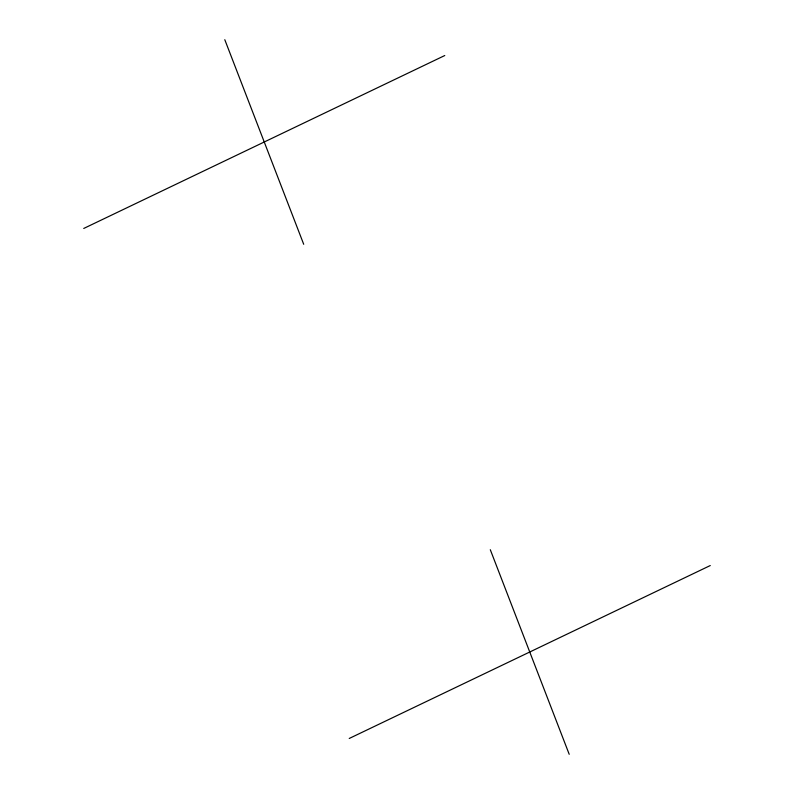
<?xml version="1.0" encoding="UTF-8"?>
<svg xmlns="http://www.w3.org/2000/svg" width="794" height="794" viewBox="0 0 794 794"><rect width="100%" height="100%" fill="white"/><g stroke="black" fill="none" stroke-linecap="round" stroke-linejoin="round"><path stroke-width="1.19" d="M83.737 228.454L444.769 55.53M349.231 738.47L710.263 565.546M490.295 549.716L569.209 754.3M224.791 39.7L303.705 244.284"/></g></svg>
